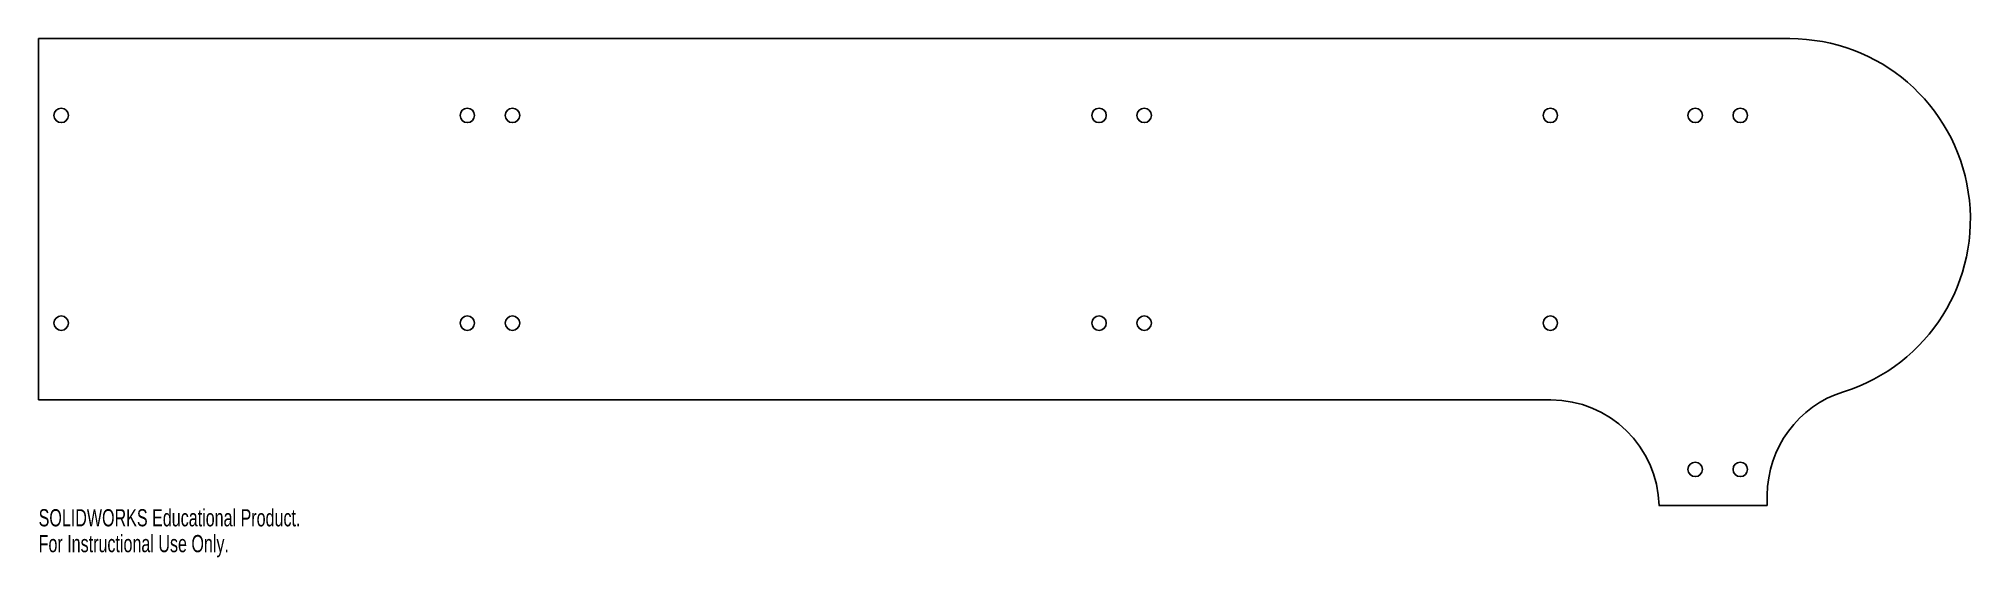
# Model space of a CAD drawing. Header units: inches. Extents: x -19.2 to 2.3, y -1.7 to 4.
import ezdxf

# ---------------------------------------------------------------- set-up
doc = ezdxf.new("R2010")
doc.units = ezdxf.units.IN
doc.header["$MEASUREMENT"] = 0
doc.styles.add('SLDTEXTSTYLE0', font='TXT', dxfattribs={"width": 0.7})

msp = doc.modelspace()

# ---------------------------------------------------------------- linework, layer by layer
at = {"color": 7, "linetype": 'Continuous', "lineweight": 25}
for p, q in [((-19.154, 4), (0.25, 4)), ((-19.154, 0), (-19.154, 4)), ((-2.399, 0), (-19.154, 0)), ((0, -1.17), (0, -1.056)), ((-1.2, -1.17), (0, -1.17))]:
    msp.add_line(p, q, dxfattribs=at)
for centre in [(-18.904, 3.15), (-14.404, 3.15), (-13.904, 3.15), (-7.404, 3.15), (-6.904, 3.15), (-2.404, 3.15), (-0.799, 3.15), (-0.299, 3.15), (-18.904, 0.85), (-14.404, 0.85), (-13.904, 0.85), (-7.404, 0.85), (-6.904, 0.85), (-2.404, 0.85), (-0.799, -0.77), (-0.299, -0.77)]:
    msp.add_circle(centre, 0.08, dxfattribs=at)
for centre, radius, start, end in [((0.25, 2), 2, 287.27, 90), ((-2.399, -1.2), 1.2, 1.4325, 90), ((1.2, -1.056), 1.2, 107.27, 180)]:
    msp.add_arc(centre, radius, start, end, dxfattribs=at)

# ---------------------------------------------------------------- texts
at = {"color": 7, "linetype": 'Continuous', "char_height": 0.1903, "attachment_point": 1, "style": 'SLDTEXTSTYLE0'}
for s, insert in [('SOLIDWORKS Educational Product.', (-19.154, -1.21)), ('For Instructional Use Only.', (-19.154, -1.496))]:
    msp.add_mtext(s, dxfattribs=dict(at, insert=insert))

doc.saveas('drawing.dxf')
